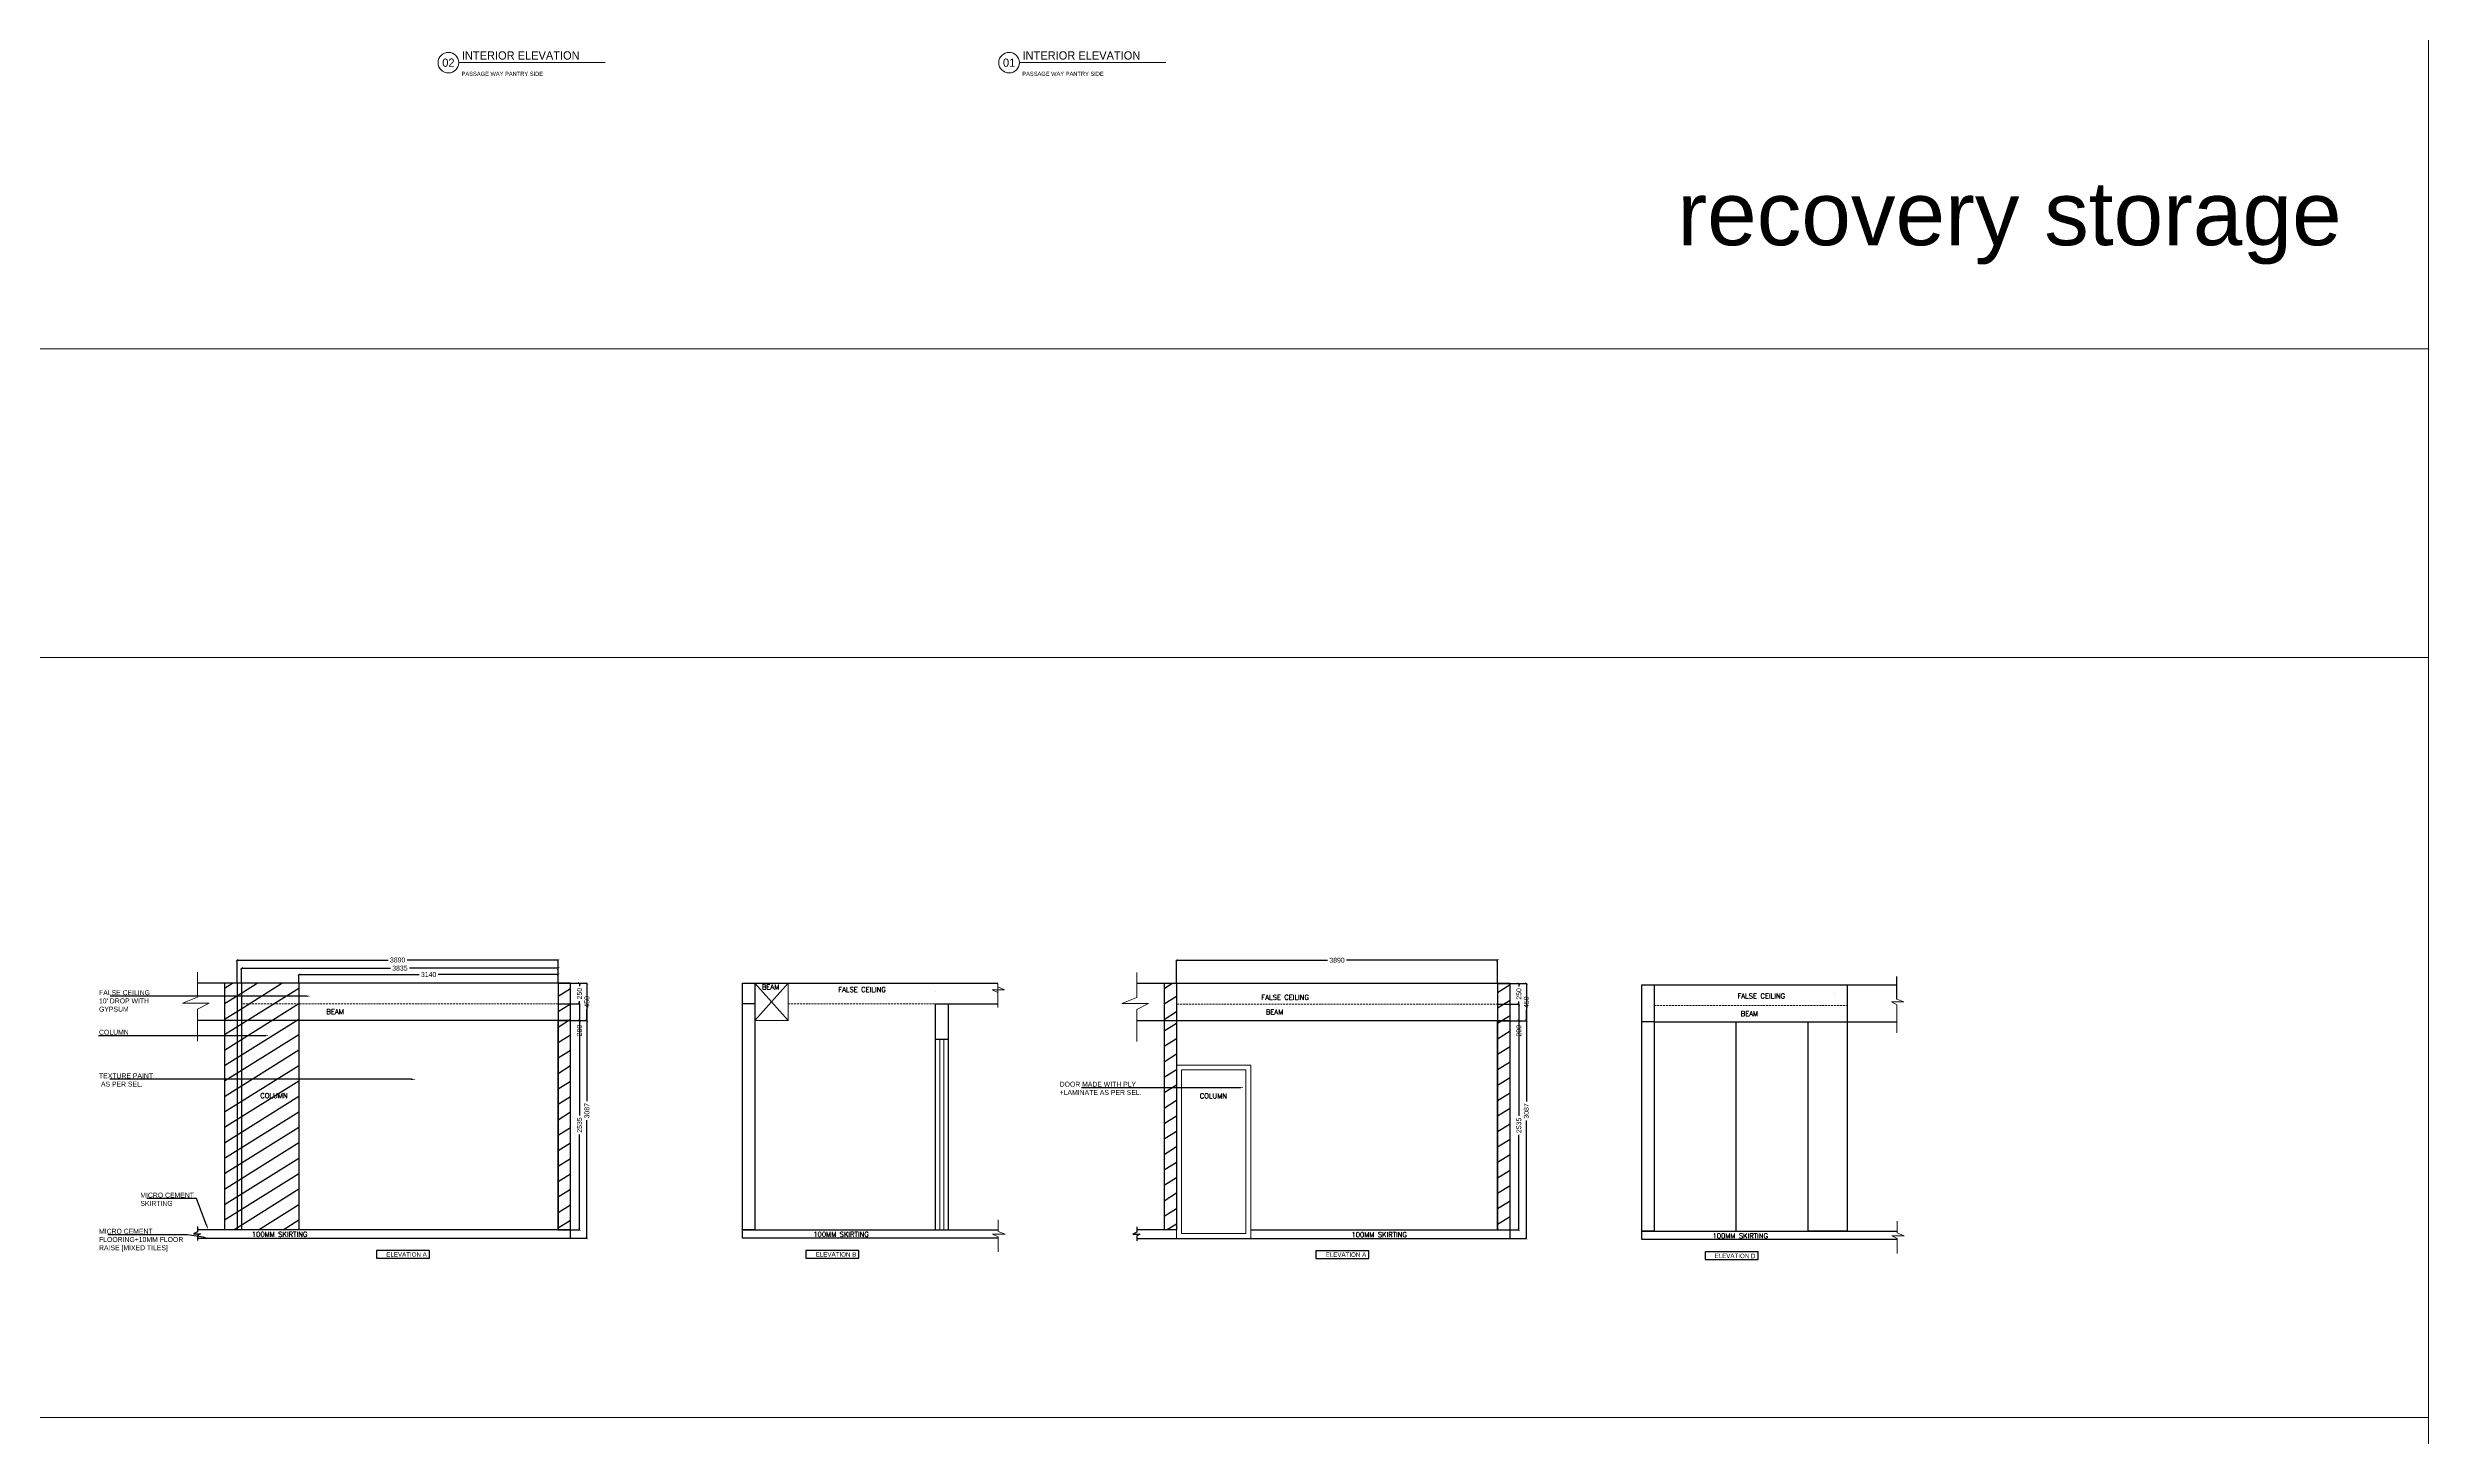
# Model space of a CAD drawing. Header units: millimetres. Extents: x 1464389 to 1998638, y -29162 to 256806.
# Drawn here: x 1537415 to 1566247, y 69268 to 86098 of the extents above; entities that cross this region are included whole.
import ezdxf
from ezdxf import colors
from ezdxf.entities.mleader import LeaderData, LeaderLine
from ezdxf.enums import TextEntityAlignment as Align
from ezdxf.math import Vec2, Vec3

# ---------------------------------------------------------------- set-up
doc = ezdxf.new("R2010")
doc.units = ezdxf.units.MM
doc.header["$LTSCALE"] = 15
doc.header["$PDMODE"] = 35
doc.linetypes.add('HIDDEN', pattern=[9.525, 6.35, -3.175])
doc.layers.get('0').update_dxf_attribs({"lineweight": 5})
for name, color, linetype, lineweight in [('dimension', 1, 'Continuous', 25), ('false ceiling', 124, 'Continuous', 9), ('Layer1', 7, 'Continuous', 5), ('ledge wall line', 252, 'Continuous', 13), ('LS_DR_Door', 34, 'Continuous', 5), ('LS_DR_Symbol', 6, 'Continuous', 0), ('LS_DR_TEXT', 7, 'Continuous', 13)]:
    doc.layers.add(name, color=color, linetype=linetype, lineweight=lineweight)
doc.layers.add('Furnitures', color=7, linetype='Continuous', lineweight=25, true_color=0x753b00)
for name, color, linetype in [('GFC Walls', 14, 'Continuous'), ('Layer 1', 7, 'Continuous'), ('NEW WALL', 5, 'Continuous'), ('Text', 250, 'Continuous')]:
    doc.layers.add(name, color=color, linetype=linetype)
doc.layers.add('TEXTS', color=7, linetype='Continuous', true_color=0x636466)
doc.styles.add('ARIAL', font='arial.ttf')
doc.styles.add('ROMANS', font='romans.shx')
doc.dimstyles.new('SC-25', dxfattribs={"dimtxt": 60, "dimasz": 30, "dimexe": 0, "dimexo": 0, "dimgap": 25, "dimtad": 0, "dimdec": 0, "dimzin": 0, "dimdsep": 46, "dimtxsty": 'ARIAL', "dimblk": 'ARCHTICK', "dimcen": 0.09, "dimdle": 3, "dimclrd": 251, "dimclre": 251, "dimclrt": 1, "dimadec": 0, "dimazin": 0, "dimtfac": 1, "dimtdec": 0, "dimtofl": 0, "dimtmove": 0, "dimatfit": 2, "dimfxl": 100, "dimtolj": 1, "dimtzin": 0, "dimarcsym": 0})
pattern_1 = [(212, (640839.13, 281925.08), (84.124683, -134.627635), [])]

# ---------------------------------------------------------------- blocks, each defined once
blk = doc.blocks.new('*U1476')
at = {"linetype": 'Continuous'}
blk.add_line((5, 0), (75.9, 0), dxfattribs=at)
blk.add_circle((0, 0), 5, dxfattribs=at)
at = {"color": 7}
blk.add_attdef('88', text='', height=4, dxfattribs=at).set_placement((0, 0), align=Align.MIDDLE_CENTER)
for tag, p, height in [('LABELNAME', (6.5, 1.5), 4), ('DES.LINE.01', (6.4, -6.4), 2), ('DES.LINE.02', (6.4, -9.6), 2)]:
    blk.add_attdef(tag, p, '', height=height, dxfattribs=at)
blk = doc.blocks.new('_ArchTick')
at = {"color": 0, "linetype": 'ByBlock', "const_width": 0.15}
blk.add_lwpolyline([(-0.5, -0.5), (0.5, 0.5)], dxfattribs=at)
blk = doc.blocks.new('*D2350')
at = {"layer": 'Defpoints', "color": 0, "ltscale": 0.25, "transparency": 16777216}
for p in [(1540459, 74759), (1543599, 74865), (1543599, 74759)]:
    blk.add_point(p, dxfattribs=at)
at = {"layer": 'dimension', "color": 251, "lineweight": -2, "ltscale": 0.25, "transparency": 16777216}
for p, q in [((1540456, 74865), (1541914, 74865)), ((1540459, 74759), (1540459, 74865)), ((1543602, 74865), (1542143, 74865)), ((1543599, 74759), (1543599, 74865))]:
    blk.add_line(p, q, dxfattribs=at)
at = {"layer": 'dimension', "color": 251, "lineweight": -2, "ltscale": 0.25, "transparency": 16777216, "xscale": 30, "yscale": 30, "zscale": 30, "rotation": 180}
blk.add_blockref('_ArchTick', (1540459, 74865), dxfattribs=at)
at = {"layer": 'dimension', "color": 251, "lineweight": -2, "ltscale": 0.25, "transparency": 16777216, "xscale": 30, "yscale": 30, "zscale": 30}
blk.add_blockref('_ArchTick', (1543599, 74865), dxfattribs=at)
at = {"layer": 'dimension', "color": 1, "ltscale": 0.25, "transparency": 16777216, "insert": (1542029, 74865), "char_height": 60, "attachment_point": 5, "style": 'ARIAL'}
blk.add_mtext('\\A1;3140', dxfattribs=at)
blk = doc.blocks.new('*D2351')
at = {"layer": 'Defpoints', "color": 0, "ltscale": 0.25, "transparency": 16777216}
for p in [(1539764, 74942), (1539764, 74759), (1543599, 74759)]:
    blk.add_point(p, dxfattribs=at)
at = {"layer": 'dimension', "color": 251, "lineweight": -2, "ltscale": 0.25, "transparency": 16777216}
for p, q in [((1539761, 74942), (1541566, 74942)), ((1539764, 74759), (1539764, 74942)), ((1543602, 74942), (1541796, 74942)), ((1543599, 74759), (1543599, 74942))]:
    blk.add_line(p, q, dxfattribs=at)
at = {"layer": 'dimension', "color": 251, "lineweight": -2, "ltscale": 0.25, "transparency": 16777216, "xscale": 30, "yscale": 30, "zscale": 30, "rotation": 180}
blk.add_blockref('_ArchTick', (1539764, 74942), dxfattribs=at)
at = {"layer": 'dimension', "color": 251, "lineweight": -2, "ltscale": 0.25, "transparency": 16777216, "xscale": 30, "yscale": 30, "zscale": 30}
blk.add_blockref('_ArchTick', (1543599, 74942), dxfattribs=at)
at = {"layer": 'dimension', "color": 1, "ltscale": 0.25, "transparency": 16777216, "insert": (1541681, 74942), "char_height": 60, "attachment_point": 5, "style": 'ARIAL'}
blk.add_mtext('\\A1;3835', dxfattribs=at)
blk = doc.blocks.new('*D2352')
at = {"layer": 'Defpoints', "color": 0, "ltscale": 0.25, "transparency": 16777216}
for p in [(1539709, 75041), (1539709, 74759), (1543599, 74759)]:
    blk.add_point(p, dxfattribs=at)
at = {"layer": 'dimension', "color": 251, "lineweight": -2, "ltscale": 0.25, "transparency": 16777216}
for p, q in [((1539706, 75041), (1541539, 75041)), ((1539709, 74759), (1539709, 75041)), ((1543602, 75041), (1541768, 75041)), ((1543599, 74759), (1543599, 75041))]:
    blk.add_line(p, q, dxfattribs=at)
at = {"layer": 'dimension', "color": 251, "lineweight": -2, "ltscale": 0.25, "transparency": 16777216, "xscale": 30, "yscale": 30, "zscale": 30, "rotation": 180}
blk.add_blockref('_ArchTick', (1539709, 75041), dxfattribs=at)
at = {"layer": 'dimension', "color": 251, "lineweight": -2, "ltscale": 0.25, "transparency": 16777216, "xscale": 30, "yscale": 30, "zscale": 30}
blk.add_blockref('_ArchTick', (1543599, 75041), dxfattribs=at)
at = {"layer": 'dimension', "color": 1, "ltscale": 0.25, "transparency": 16777216, "insert": (1541654, 75041), "char_height": 60, "attachment_point": 5, "style": 'ARIAL'}
blk.add_mtext('\\A1;3890', dxfattribs=at)
blk = doc.blocks.new('*D2353')
at = {"layer": 'Defpoints', "color": 0, "ltscale": 0.25, "transparency": 16777216}
for p in [(1543599, 74759), (1543599, 74509), (1543856, 74509)]:
    blk.add_point(p, dxfattribs=at)
at = {"layer": 'dimension', "color": 251, "lineweight": -2, "ltscale": 0.25, "transparency": 16777216}
for p, q in [((1543599, 74759), (1543856, 74759)), ((1543856, 74762), (1543856, 74725)), ((1543599, 74509), (1543856, 74509)), ((1543856, 74506), (1543856, 74542))]:
    blk.add_line(p, q, dxfattribs=at)
at = {"layer": 'dimension', "color": 251, "lineweight": -2, "ltscale": 0.25, "transparency": 16777216, "xscale": 30, "yscale": 30, "zscale": 30}
for p, rotation in [((1543856, 74759), 90), ((1543856, 74509), 270)]:
    blk.add_blockref('_ArchTick', p, dxfattribs=dict(at, rotation=rotation))
at = {"layer": 'dimension', "color": 1, "ltscale": 0.25, "transparency": 16777216, "insert": (1543856, 74634), "char_height": 60, "attachment_point": 5, "rotation": 90, "style": 'ARIAL'}
blk.add_mtext('\\A1;250', dxfattribs=at)
blk = doc.blocks.new('*D2354')
at = {"layer": 'Defpoints', "color": 0, "ltscale": 0.25, "transparency": 16777216}
for p in [(1543599, 74509), (1543599, 74309), (1543856, 74309)]:
    blk.add_point(p, dxfattribs=at)
at = {"layer": 'dimension', "color": 251, "lineweight": -2, "ltscale": 0.25, "transparency": 16777216}
for p, q in [((1543599, 74509), (1543856, 74509)), ((1543856, 74512), (1543856, 74309)), ((1543599, 74309), (1543856, 74309)), ((1543856, 74309), (1543856, 74279))]:
    blk.add_line(p, q, dxfattribs=at)
at = {"layer": 'dimension', "color": 251, "lineweight": -2, "ltscale": 0.25, "transparency": 16777216, "xscale": 30, "yscale": 30, "zscale": 30}
for p, rotation in [((1543856, 74509), 90), ((1543856, 74309), 270)]:
    blk.add_blockref('_ArchTick', p, dxfattribs=dict(at, rotation=rotation))
at = {"layer": 'dimension', "color": 1, "ltscale": 0.25, "transparency": 16777216, "insert": (1543856, 74187), "char_height": 60, "attachment_point": 5, "rotation": 90, "style": 'ARIAL'}
blk.add_mtext('\\A1;200', dxfattribs=at)
blk = doc.blocks.new('*D2355')
at = {"layer": 'Defpoints', "color": 0, "ltscale": 0.25, "transparency": 16777216}
for p in [(1543599, 74759), (1543599, 74309), (1543946, 74309)]:
    blk.add_point(p, dxfattribs=at)
at = {"layer": 'dimension', "color": 251, "lineweight": -2, "ltscale": 0.25, "transparency": 16777216}
for p, q in [((1543599, 74759), (1543946, 74759)), ((1543946, 74762), (1543946, 74626)), ((1543946, 74306), (1543946, 74441)), ((1543599, 74309), (1543946, 74309))]:
    blk.add_line(p, q, dxfattribs=at)
at = {"layer": 'dimension', "color": 251, "lineweight": -2, "ltscale": 0.25, "transparency": 16777216, "xscale": 30, "yscale": 30, "zscale": 30}
for p, rotation in [((1543946, 74759), 90), ((1543946, 74309), 270)]:
    blk.add_blockref('_ArchTick', p, dxfattribs=dict(at, rotation=rotation))
at = {"layer": 'dimension', "color": 1, "ltscale": 0.25, "transparency": 16777216, "insert": (1543946, 74534), "char_height": 60, "attachment_point": 5, "rotation": 90, "style": 'ARIAL'}
blk.add_mtext('\\A1;450', dxfattribs=at)
blk = doc.blocks.new('*D1646')
at = {"layer": 'Defpoints', "color": 0, "ltscale": 0.25, "transparency": 16777216}
for p in [(1543599, 74309), (1543856, 74309), (1543749, 71773)]:
    blk.add_point(p, dxfattribs=at)
at = {"layer": 'dimension', "color": 251, "lineweight": -2, "ltscale": 0.25, "transparency": 16777216}
for p, q in [((1543599, 74309), (1543856, 74309)), ((1543856, 74312), (1543856, 73156)), ((1543856, 71770), (1543856, 72926)), ((1543749, 71773), (1543856, 71773))]:
    blk.add_line(p, q, dxfattribs=at)
at = {"layer": 'dimension', "color": 251, "lineweight": -2, "ltscale": 0.25, "transparency": 16777216, "xscale": 30, "yscale": 30, "zscale": 30}
for p, rotation in [((1543856, 74309), 90), ((1543856, 71773), 270)]:
    blk.add_blockref('_ArchTick', p, dxfattribs=dict(at, rotation=rotation))
at = {"layer": 'dimension', "color": 1, "ltscale": 0.25, "transparency": 16777216, "insert": (1543856, 73041), "char_height": 60, "attachment_point": 5, "rotation": 90, "style": 'ARIAL'}
blk.add_mtext('\\A1;2535', dxfattribs=at)
blk = doc.blocks.new('*D2356')
at = {"layer": 'Defpoints', "color": 0, "ltscale": 0.25, "transparency": 16777216}
for p in [(1543599, 74759), (1543599, 71672), (1543946, 71672)]:
    blk.add_point(p, dxfattribs=at)
at = {"layer": 'dimension', "color": 251, "lineweight": -2, "ltscale": 0.25, "transparency": 16777216}
for p, q in [((1543599, 74759), (1543946, 74759)), ((1543946, 74762), (1543946, 73330)), ((1543946, 71669), (1543946, 73100)), ((1543599, 71672), (1543946, 71672))]:
    blk.add_line(p, q, dxfattribs=at)
at = {"layer": 'dimension', "color": 251, "lineweight": -2, "ltscale": 0.25, "transparency": 16777216, "xscale": 30, "yscale": 30, "zscale": 30}
for p, rotation in [((1543946, 74759), 90), ((1543946, 71672), 270)]:
    blk.add_blockref('_ArchTick', p, dxfattribs=dict(at, rotation=rotation))
at = {"layer": 'dimension', "color": 1, "ltscale": 0.25, "transparency": 16777216, "insert": (1543946, 73215), "char_height": 60, "attachment_point": 5, "rotation": 90, "style": 'ARIAL'}
blk.add_mtext('\\A1;3087', dxfattribs=at)
blk = doc.blocks.new('*D2357')
at = {"layer": 'Defpoints', "color": 0, "ltscale": 0.25, "transparency": 16777216}
for p in [(1551085, 75038), (1551085, 74755), (1554975, 74755)]:
    blk.add_point(p, dxfattribs=at)
at = {"layer": 'dimension', "color": 251, "lineweight": -2, "ltscale": 0.25, "transparency": 16777216}
for p, q in [((1551082, 75038), (1552916, 75038)), ((1551085, 74755), (1551085, 75038)), ((1554978, 75038), (1553145, 75038)), ((1554975, 74755), (1554975, 75038))]:
    blk.add_line(p, q, dxfattribs=at)
at = {"layer": 'dimension', "color": 251, "lineweight": -2, "ltscale": 0.25, "transparency": 16777216, "xscale": 30, "yscale": 30, "zscale": 30, "rotation": 180}
blk.add_blockref('_ArchTick', (1551085, 75038), dxfattribs=at)
at = {"layer": 'dimension', "color": 251, "lineweight": -2, "ltscale": 0.25, "transparency": 16777216, "xscale": 30, "yscale": 30, "zscale": 30}
blk.add_blockref('_ArchTick', (1554975, 75038), dxfattribs=at)
at = {"layer": 'dimension', "color": 1, "ltscale": 0.25, "transparency": 16777216, "insert": (1553030, 75038), "char_height": 60, "attachment_point": 5, "style": 'ARIAL'}
blk.add_mtext('\\A1;3890', dxfattribs=at)
blk = doc.blocks.new('*D2358')
at = {"layer": 'Defpoints', "color": 0, "ltscale": 0.25, "transparency": 16777216}
for p in [(1554975, 74755), (1554975, 74505), (1555232, 74505)]:
    blk.add_point(p, dxfattribs=at)
at = {"layer": 'dimension', "color": 251, "lineweight": -2, "ltscale": 0.25, "transparency": 16777216}
for p, q in [((1554975, 74755), (1555232, 74755)), ((1555232, 74758), (1555232, 74722)), ((1554975, 74505), (1555232, 74505)), ((1555232, 74502), (1555232, 74538))]:
    blk.add_line(p, q, dxfattribs=at)
at = {"layer": 'dimension', "color": 251, "lineweight": -2, "ltscale": 0.25, "transparency": 16777216, "xscale": 30, "yscale": 30, "zscale": 30}
for p, rotation in [((1555232, 74755), 90), ((1555232, 74505), 270)]:
    blk.add_blockref('_ArchTick', p, dxfattribs=dict(at, rotation=rotation))
at = {"layer": 'dimension', "color": 1, "ltscale": 0.25, "transparency": 16777216, "insert": (1555232, 74630), "char_height": 60, "attachment_point": 5, "rotation": 90, "style": 'ARIAL'}
blk.add_mtext('\\A1;250', dxfattribs=at)
blk = doc.blocks.new('*D2359')
at = {"layer": 'Defpoints', "color": 0, "ltscale": 0.25, "transparency": 16777216}
for p in [(1554975, 74505), (1554975, 74305), (1555232, 74305)]:
    blk.add_point(p, dxfattribs=at)
at = {"layer": 'dimension', "color": 251, "lineweight": -2, "ltscale": 0.25, "transparency": 16777216}
for p, q in [((1554975, 74505), (1555232, 74505)), ((1555232, 74508), (1555232, 74305)), ((1554975, 74305), (1555232, 74305)), ((1555232, 74305), (1555232, 74275))]:
    blk.add_line(p, q, dxfattribs=at)
at = {"layer": 'dimension', "color": 251, "lineweight": -2, "ltscale": 0.25, "transparency": 16777216, "xscale": 30, "yscale": 30, "zscale": 30}
for p, rotation in [((1555232, 74505), 90), ((1555232, 74305), 270)]:
    blk.add_blockref('_ArchTick', p, dxfattribs=dict(at, rotation=rotation))
at = {"layer": 'dimension', "color": 1, "ltscale": 0.25, "transparency": 16777216, "insert": (1555232, 74183), "char_height": 60, "attachment_point": 5, "rotation": 90, "style": 'ARIAL'}
blk.add_mtext('\\A1;200', dxfattribs=at)
blk = doc.blocks.new('*D2360')
at = {"layer": 'Defpoints', "color": 0, "ltscale": 0.25, "transparency": 16777216}
for p in [(1554975, 74755), (1554975, 74305), (1555323, 74305)]:
    blk.add_point(p, dxfattribs=at)
at = {"layer": 'dimension', "color": 251, "lineweight": -2, "ltscale": 0.25, "transparency": 16777216}
for p, q in [((1554975, 74755), (1555323, 74755)), ((1555323, 74758), (1555323, 74622)), ((1555323, 74302), (1555323, 74438)), ((1554975, 74305), (1555323, 74305))]:
    blk.add_line(p, q, dxfattribs=at)
at = {"layer": 'dimension', "color": 251, "lineweight": -2, "ltscale": 0.25, "transparency": 16777216, "xscale": 30, "yscale": 30, "zscale": 30}
for p, rotation in [((1555323, 74755), 90), ((1555323, 74305), 270)]:
    blk.add_blockref('_ArchTick', p, dxfattribs=dict(at, rotation=rotation))
at = {"layer": 'dimension', "color": 1, "ltscale": 0.25, "transparency": 16777216, "insert": (1555323, 74530), "char_height": 60, "attachment_point": 5, "rotation": 90, "style": 'ARIAL'}
blk.add_mtext('\\A1;450', dxfattribs=at)
blk = doc.blocks.new('*D2361')
at = {"layer": 'Defpoints', "color": 0, "ltscale": 0.25, "transparency": 16777216}
for p in [(1554975, 74305), (1555232, 74305), (1554975, 71770)]:
    blk.add_point(p, dxfattribs=at)
at = {"layer": 'dimension', "color": 251, "lineweight": -2, "ltscale": 0.25, "transparency": 16777216}
for p, q in [((1554975, 74305), (1555232, 74305)), ((1555232, 74308), (1555232, 73153)), ((1555232, 71767), (1555232, 72922)), ((1554975, 71770), (1555232, 71770))]:
    blk.add_line(p, q, dxfattribs=at)
at = {"layer": 'dimension', "color": 251, "lineweight": -2, "ltscale": 0.25, "transparency": 16777216, "xscale": 30, "yscale": 30, "zscale": 30}
for p, rotation in [((1555232, 74305), 90), ((1555232, 71770), 270)]:
    blk.add_blockref('_ArchTick', p, dxfattribs=dict(at, rotation=rotation))
at = {"layer": 'dimension', "color": 1, "ltscale": 0.25, "transparency": 16777216, "insert": (1555232, 73037), "char_height": 60, "attachment_point": 5, "rotation": 90, "style": 'ARIAL'}
blk.add_mtext('\\A1;2535', dxfattribs=at)
blk = doc.blocks.new('*D2362')
at = {"layer": 'Defpoints', "color": 0, "ltscale": 0.25, "transparency": 16777216}
for p in [(1554975, 74755), (1554975, 71668), (1555323, 71668)]:
    blk.add_point(p, dxfattribs=at)
at = {"layer": 'dimension', "color": 251, "lineweight": -2, "ltscale": 0.25, "transparency": 16777216}
for p, q in [((1554975, 74755), (1555323, 74755)), ((1555323, 74758), (1555323, 73326)), ((1555323, 71665), (1555323, 73097)), ((1554975, 71668), (1555323, 71668))]:
    blk.add_line(p, q, dxfattribs=at)
at = {"layer": 'dimension', "color": 251, "lineweight": -2, "ltscale": 0.25, "transparency": 16777216, "xscale": 30, "yscale": 30, "zscale": 30}
for p, rotation in [((1555323, 74755), 90), ((1555323, 71668), 270)]:
    blk.add_blockref('_ArchTick', p, dxfattribs=dict(at, rotation=rotation))
at = {"layer": 'dimension', "color": 1, "ltscale": 0.25, "transparency": 16777216, "insert": (1555323, 73212), "char_height": 60, "attachment_point": 5, "rotation": 90, "style": 'ARIAL'}
blk.add_mtext('\\A1;3087', dxfattribs=at)

msp = doc.modelspace()

# ---------------------------------------------------------------- hatches: boundary and pattern name
at = {"layer": 'Layer 1', "ltscale": 0.25}
h = msp.add_hatch(dxfattribs=at)
h.set_pattern_fill('ANSI31', color=8, scale=50, angle=167)
h.set_pattern_definition(pattern_1)
h.paths.add_polyline_path([(1539708.7, 74308.6), (1539558.7, 74308.6), (1539558.7, 71773.2), (1539708.7, 71773.2)])
h.paths.add_polyline_path([(1539763.7, 74308.6), (1539708.7, 74308.6), (1539708.7, 71773.2), (1539763.7, 71773.2)])
h.paths.add_polyline_path([(1539763.7, 74758.6), (1539708.7, 74758.6), (1539708.7, 74308.6), (1539763.7, 74308.6)])
h.paths.add_polyline_path([(1540458.7, 74308.6), (1539763.7, 74308.6), (1539763.7, 71773.2), (1540458.7, 71773.2)])
h.paths.add_polyline_path([(1540458.7, 74508.6), (1540308.7, 74508.6), (1539763.7, 74508.6), (1539763.7, 74308.6), (1540458.7, 74308.6)])
h.paths.add_polyline_path([(1540458.7, 74758.6), (1539763.7, 74758.6), (1539763.7, 74508.6), (1540308.7, 74508.6), (1540458.7, 74508.6)])
h.paths.add_polyline_path([(1543748.7, 74308.6), (1543598.7, 74308.6), (1543598.7, 71773.2), (1543748.7, 71773.2)])
h.paths.add_polyline_path([(1543748.7, 74758.6), (1543598.7, 74758.6), (1543598.7, 74308.6), (1543748.7, 74308.6)])
h.paths.add_polyline_path([(1539967.6, 73353.2), (1540343.3, 73353.2), (1540343.3, 73443.2), (1539967.6, 73443.2)], flags=24)
h = msp.add_hatch(dxfattribs=at)
h.set_pattern_fill('ANSI31', color=8, scale=50, angle=167)
h.set_pattern_definition(pattern_1)
h.paths.add_polyline_path([(1539708.7, 74758.6), (1539558.7, 74758.6), (1539558.7, 74308.6), (1539708.7, 74308.6)])
h = msp.add_hatch(dxfattribs=at)
h.set_pattern_fill('ANSI31', color=8, scale=50, angle=167)
h.set_pattern_definition([(212, (652522.45, 290399.02), (84.124683, -134.627635), [])])
h.paths.add_polyline_path([(1551085.2, 74305.1), (1550935.2, 74305.1), (1550935.2, 71769.7), (1551085.2, 71769.7)])
h.paths.add_polyline_path([(1555125.2, 74305.1), (1554975.2, 74305.1), (1554975.2, 71769.7), (1555125.2, 71769.7)])
h.paths.add_polyline_path([(1555125.2, 74755.1), (1554975.2, 74755.1), (1554975.2, 74305.1), (1555125.2, 74305.1)])
h = msp.add_hatch(dxfattribs=at)
h.set_pattern_fill('ANSI31', color=8, scale=50, angle=167)
h.set_pattern_definition([(212, (652215.67, 281921.6), (84.124683, -134.627635), [])])
h.paths.add_polyline_path([(1551085.2, 74755.1), (1550935.2, 74755.1), (1550935.2, 74305.1), (1551085.2, 74305.1)])

# ---------------------------------------------------------------- linework, layer by layer
msp.add_line((1566247, 232978.4), (1566247, -21144.5))
at = {"ltscale": 0.25}
for p, q in [((1520964.5, 82448.3), (1566247, 82448.3)), ((1520964.5, 78707.9), (1566247, 78707.9)), ((1520964.5, 69495.1), (1566247, 69495.1))]:
    msp.add_line(p, q, dxfattribs=at)
at = {"layer": 'false ceiling', "linetype": 'HIDDEN', "ltscale": 0.25}
for p, q in [((1539708.7, 74758.6), (1539227.9, 74758.6)), ((1540308.7, 74508.6), (1539763.7, 74508.6)), ((1543598.7, 74508.6), (1540308.7, 74508.6)), ((1546381.2, 74508.6), (1548169.4, 74508.6)), ((1554975.2, 74505.1), (1551085.2, 74505.1)), ((1556871.3, 74490.1), (1559209.4, 74489.9))]:
    msp.add_line(p, q, dxfattribs=at)
at = {"layer": 'Furnitures', "ltscale": 0.25}
msp.add_line((1548169.4, 74080.6), (1548319.4, 74080.6), dxfattribs=at)
at = {"layer": 'GFC Walls'}
msp.add_lwpolyline([(1543745.8, 72334.4), (1543745.8, 72334.4)], dxfattribs=at)
at = {"layer": 'Layer 1', "ltscale": 0.25}
for p, q in [((1545981.2, 74758.6), (1548920.5, 74758.6)), ((1556871.3, 74740.1), (1559810.5, 74740.1)), ((1559810.5, 74567.1), (1559810.5, 74840)), ((1545981.2, 74508.6), (1545831.2, 74508.6)), ((1548169.4, 74508.4), (1548920.5, 74508.4)), ((1556871.3, 74290.1), (1556721.3, 74290.1)), ((1556871.3, 74290.1), (1559209.4, 74290.1)), ((1559209.4, 74289.9), (1559810.5, 74289.9)), ((1539227.9, 71811.5), (1539227.9, 71745.5)), ((1550604.5, 71808), (1550604.5, 71742)), ((1539227.9, 71745.5), (1539182.3, 71722.3)), ((1539182.3, 71722.3), (1539264.3, 71722.3)), ((1539264.3, 71722.3), (1539227.9, 71701.4)), ((1539227.9, 71701.4), (1539227.9, 71640.5)), ((1550604.5, 71742), (1550558.8, 71718.8)), ((1550558.8, 71718.8), (1550640.9, 71718.8)), ((1550640.9, 71718.8), (1550604.5, 71698)), ((1550604.5, 71698), (1550604.5, 71637))]:
    msp.add_line(p, q, dxfattribs=at)
for points in [[(1539227.1, 71671.6), (1543748.7, 71671.6), (1543748.7, 71773.2), (1543748.7, 71773.2)], [(1543748.7, 71773.2), (1539227.9, 71773.2)], [(1548925.3, 71671.6), (1545831.2, 71671.6), (1545831.2, 71773.2), (1548925.3, 71773.2)], [(1550603.6, 71668.1), (1555125.2, 71668.1), (1555125.2, 71769.7), (1555125.2, 71769.7)], [(1551085.8, 71769.7), (1550604.5, 71769.7)], [(1559815.4, 71653.1), (1556721.3, 71653.1), (1556721.3, 71754.7), (1559815.4, 71754.7)]]:
    msp.add_lwpolyline(points, dxfattribs=at)
at = {"layer": 'Layer1', "ltscale": 0.25}
for p, q in [((1539227.9, 74893.9), (1539227.9, 74592.3)), ((1549004.6, 74680.9), (1548854.7, 74680.9)), ((1548854.7, 74680.9), (1548920.5, 74646.7)), ((1548920.5, 74754.9), (1548920.5, 74614.8)), ((1548920.5, 74714.8), (1549004.6, 74680.9)), ((1550604.5, 74890.4), (1550604.5, 74588.8)), ((1539227.9, 74592.3), (1539046.9, 74519.2)), ((1539046.9, 74519.2), (1539369.7, 74519.2)), ((1539369.7, 74519.2), (1539227.9, 74445.7)), ((1539227.9, 74445.7), (1539227.9, 74057.1)), ((1548920.5, 74646.7), (1548920.5, 74466.3)), ((1550604.5, 74588.8), (1550423.4, 74515.7)), ((1550423.4, 74515.7), (1550746.2, 74515.7)), ((1550746.2, 74515.7), (1550604.5, 74442.2)), ((1550604.5, 74442.2), (1550604.5, 74053.7)), ((1559894.6, 74533.2), (1559744.7, 74533.2)), ((1559744.7, 74533.2), (1559810.5, 74499.1)), ((1559810.5, 74567.1), (1559894.6, 74533.2)), ((1559810.5, 74499.1), (1559810.5, 74157.3)), ((1548925.3, 71892.8), (1548925.3, 71752.7)), ((1559815.4, 71874.3), (1559815.4, 71734.3)), ((1549009.4, 71718.8), (1548859.5, 71718.8)), ((1548859.5, 71718.8), (1548925.3, 71684.7)), ((1548925.3, 71752.7), (1549009.4, 71718.8)), ((1548925.3, 71684.7), (1548925.3, 71504.3)), ((1559899.4, 71700.3), (1559749.6, 71700.3)), ((1559749.6, 71700.3), (1559815.4, 71666.2)), ((1559815.4, 71734.3), (1559899.4, 71700.3)), ((1559815.4, 71666.2), (1559815.4, 71485.8))]:
    msp.add_line(p, q, dxfattribs=at)
at = {"layer": 'ledge wall line', "ltscale": 0.25}
for p, q in [((1545981.2, 74758.6), (1546381.2, 74308.6)), ((1546381.2, 74758.6), (1545981.2, 74308.6))]:
    msp.add_line(p, q, dxfattribs=at)
msp.add_lwpolyline([(1545981.2, 74758.6), (1546381.2, 74758.6), (1546381.2, 74308.6), (1545981.2, 74308.6)], close=True, dxfattribs=at)
at = {"layer": 'LS_DR_Door', "ltscale": 0.25}
for p, q in [((1548219.4, 71773.2), (1548219.4, 74080.6)), ((1548269.4, 74080.6), (1548269.4, 71773.2))]:
    msp.add_line(p, q, dxfattribs=at)
for points in [[(1551985.5, 71668.1), (1551085.8, 71668.1), (1551085.8, 73768.5), (1551985.5, 73768.5)], [(1551925.5, 71728.1), (1551145.8, 71728.1), (1551145.8, 73708.5), (1551925.5, 73708.5)]]:
    msp.add_lwpolyline(points, close=True, dxfattribs=at)
at = {"layer": 'NEW WALL', "ltscale": 0.25}
for p, q in [((1543598.7, 74758.6), (1539227.9, 74758.6)), ((1539763.7, 74758.6), (1539763.7, 71773.2)), ((1554975.2, 74755.1), (1550604.5, 74755.1)), ((1543748.7, 74308.6), (1539227.9, 74308.6)), ((1555125.2, 74305.1), (1550604.5, 74305.1))]:
    msp.add_line(p, q, dxfattribs=at)
for points in [[(1539558.7, 74758.6), (1539558.7, 71773.2), (1539558.7, 71773.2)], [(1539708.7, 74758.6), (1539708.7, 74758.6), (1539708.7, 71773.2), (1539708.7, 71773.2)], [(1540458.7, 74758.6), (1540458.7, 74758.6), (1540458.7, 71773.2), (1540458.7, 71773.2)], [(1550935.2, 74755.1), (1550935.2, 71769.7), (1550935.2, 71769.7)], [(1551085.2, 74755.1), (1551085.2, 74755.1), (1551085.2, 71769.7), (1551085.2, 71769.7)], [(1559209.4, 74740.1), (1559209.4, 71754.7), (1559209.4, 71754.7)], [(1548169.4, 74658.6), (1548169.4, 74658.6), (1548169.4, 74658.6)], [(1548169.4, 71773.2), (1548169.4, 71773.2), (1548169.4, 74508.6)], [(1548319.4, 74508.4), (1548319.4, 71773.2), (1548319.4, 71773.2)], [(1558734.4, 74489.9), (1558734.4, 74490.1)], [(1559059.4, 74640.1), (1559059.4, 74640.1), (1559059.4, 74640.1)], [(1543598.7, 71773.2), (1543598.7, 74308.6)], [(1551985.5, 71769.7), (1554975.2, 71769.7), (1554975.2, 74305.1)], [(1557858.4, 74290.1), (1557858.4, 71754.7)], [(1559209.4, 71754.7), (1558734.4, 71754.7), (1558734.4, 74290.1)]]:
    msp.add_lwpolyline(points, dxfattribs=at)
for points in [[(1543748.7, 74758.6), (1543598.7, 74758.6), (1543598.7, 71773.2), (1543748.7, 71773.2)], [(1545831.2, 74758.6), (1545981.2, 74758.6), (1545981.2, 71773.2), (1545831.2, 71773.2)], [(1555125.2, 74755.1), (1554975.2, 74755.1), (1554975.2, 71769.7), (1555125.2, 71769.7)], [(1556721.3, 74740.1), (1556871.3, 74740.1), (1556871.3, 71754.7), (1556721.3, 71754.7)]]:
    msp.add_lwpolyline(points, close=True, dxfattribs=at)
at = {"layer": 'Text', "color": 32, "ltscale": 0.25}
for points in [[(1542037.9, 71521.4), (1541397.9, 71521.4), (1541397.9, 71428.5), (1542037.9, 71428.5)], [(1547238.6, 71521.4), (1546598.6, 71521.4), (1546598.6, 71428.5), (1547238.6, 71428.5)], [(1553414.4, 71518), (1552774.5, 71518), (1552774.5, 71425), (1553414.4, 71425)], [(1558128.6, 71503), (1557488.6, 71503), (1557488.6, 71410), (1558128.6, 71410)]]:
    msp.add_lwpolyline(points, close=True, dxfattribs=at)

# ---------------------------------------------------------------- block references
at = {"layer": 'LS_DR_Symbol', "ltscale": 0.25, "xscale": 25, "yscale": 25, "zscale": 25}
for p, values in [((1542268.6, 85915.5), {'88': '02', 'LABELNAME': 'INTERIOR ELEVATION', 'DES.LINE.01': 'PASSAGE WAY PANTRY SIDE'}), ((1549058.8, 85915.5), {'88': '01', 'LABELNAME': 'INTERIOR ELEVATION', 'DES.LINE.01': 'PASSAGE WAY PANTRY SIDE'})]:
    msp.add_blockref('*U1476', p, dxfattribs=at).add_auto_attribs(values)

# ---------------------------------------------------------------- texts
at = {"layer": 'LS_DR_TEXT', "ltscale": 0.25, "char_height": 60, "attachment_point": 1, "style": 'ROMANS'}
for s, width, insert in [('BEAM', 469.919, (1546065, 74742.8)), ('FALSE CEILING', 691.654, (1546989.9, 74713.1)), ('BEAM', 469.919, (1540791.5, 74444.6)), ('FALSE CEILING', 691.654, (1552114, 74619.5)), ('BEAM', 469.919, (1552168.1, 74441.2)), ('FALSE CEILING', 691.654, (1557880, 74634.6)), ('BEAM', 469.919, (1557919.1, 74421.6)), ('\\pxqc;COLUMN', 469.919, (1539920.5, 73428.2)), ('\\pxqc;COLUMN', 469.919, (1551297.1, 73424.7)), ('\\pxqc;100MM SKIRTING', 765.98, (1539841.2, 71746.8)), ('\\pxqc;100MM SKIRTING', 765.98, (1546640.5, 71746.8)), ('\\pxqc;100MM SKIRTING', 765.98, (1553158.2, 71743.4)), ('\\pxqc;100MM SKIRTING', 765.98, (1557530.5, 71728.4))]:
    msp.add_mtext_dynamic_manual_height_columns(s, width=width, gutter_width=375, heights=[0], dxfattribs=dict(at, insert=insert))
at = {"layer": 'LS_DR_TEXT', "char_height": 54.107, "attachment_point": 9, "rotation": 359.76961}
for s, insert in [('ELEVATION A', (1542006.4, 71445.2)), ('ELEVATION B', (1547207.1, 71445.2)), ('ELEVATION A', (1553382.9, 71441.7)), ('ELEVATION D', (1558097.1, 71426.7))]:
    msp.add_mtext_dynamic_manual_height_columns(s, width=966.759, gutter_width=202.9, heights=[0], dxfattribs=dict(at, insert=insert))
at = {"layer": 'Text', "color": 3, "insert": (1557152.5, 84476.5), "char_height": 773.265, "width": 15411.2, "attachment_point": 1, "style": 'ARIAL'}
msp.add_mtext('recovery storage', dxfattribs=at)

# ---------------------------------------------------------------- dimensions: what is measured, and where the dimension line sits
at = {"layer": 'dimension', "ltscale": 0.25}
for base, p1, p2, picture, middle in [((1539708.7, 75041.2), (1543598.7, 74758.6), (1539708.7, 74758.6), '*D2352', (1541653.7, 75041.2)), ((1539763.7, 74941.6), (1543598.7, 74758.6), (1539763.7, 74758.6), '*D2351', (1541681.2, 74941.6)), ((1551085.2, 75037.7), (1554975.2, 74755.1), (1551085.2, 74755.1), '*D2357', (1553030.2, 75037.7)), ((1543598.7, 74865), (1540458.7, 74758.6), (1543598.7, 74758.6), '*D2350', (1542028.7, 74865))]:
    dim = msp.add_linear_dim(base=base, p1=p1, p2=p2, dimstyle='SC-25', dxfattribs=at)
    dim.commit()
    dim.dimension.update_dxf_attribs({"geometry": picture, "text_midpoint": middle})
for base, p1, p2, picture, middle in [((1543855.6, 74508.6), (1543598.7, 74758.6), (1543598.7, 74508.6), '*D2353', (1543855.6, 74633.6)), ((1543946.1, 74308.6), (1543598.7, 74758.6), (1543598.7, 74308.6), '*D2355', (1543946.1, 74533.6)), ((1543946.1, 71671.6), (1543598.7, 74758.6), (1543598.7, 71671.6), '*D2356', (1543946.1, 73215.1)), ((1555232.1, 74505.1), (1554975.2, 74755.1), (1554975.2, 74505.1), '*D2358', (1555232.1, 74630.1)), ((1555322.6, 74305.1), (1554975.2, 74755.1), (1554975.2, 74305.1), '*D2360', (1555322.6, 74530.1)), ((1555322.6, 71668.1), (1554975.2, 74755.1), (1554975.2, 71668.1), '*D2362', (1555322.6, 73211.6)), ((1543855.6, 74308.6), (1543598.7, 74508.6), (1543598.7, 74308.6), '*D2354', (1543855.6, 74186.9)), ((1555232.1, 74305.1), (1554975.2, 74505.1), (1554975.2, 74305.1), '*D2359', (1555232.1, 74183.4)), ((1543855.6, 74308.6), (1543748.7, 71773.2), (1543598.7, 74308.6), '*D1646', (1543855.6, 73040.9)), ((1555232.1, 74305.1), (1554975.2, 71769.7), (1554975.2, 74305.1), '*D2361', (1555232.1, 73037.4))]:
    dim = msp.add_linear_dim(base=base, p1=p1, p2=p2, angle=90, dimstyle='SC-25', dxfattribs=at)
    dim.commit()
    dim.dimension.update_dxf_attribs({"geometry": picture, "text_midpoint": middle})

# ---------------------------------------------------------------- leaders
at = {"layer": 'TEXTS', "color": 251, "true_color": 0x636466}
ml = msp.add_multileader_mtext('Standard', dxfattribs=at)
ml.set_content("FALSE CEILING \\P10' DROP WITH\\PGYPSUM  ", color=251)
ml.set_leader_properties()
ml.build(insert=Vec2(0, 0))
ml.multileader.update_dxf_attribs({"has_dogleg": 0, "text_right_attachment_type": 6, "dogleg_length": 0.36, "arrow_head_size": 60})
ctx = ml.context
ctx.base_point, ctx.char_height, ctx.arrow_head_size, ctx.plane_origin = Vec3(1538035.5, 74645.6), 60, 60, Vec3(1540096.4, 74603.6)
ctx.right_attachment = 6
notes = []
notes.append((ctx, [(0, (1, 1, 0), (1538759.9, 74603.6), (-1, 0), 0.36, [(0, [(1540602.1, 74603.6)], 0, [])])]))
ctx.mtext.insert, ctx.mtext.flow_direction = Vec3(1538037.5, 74675.6), 5
ml = msp.add_multileader_mtext('Standard', dxfattribs=at)
ml.set_content('COLUMN', color=251)
ml.set_leader_properties()
ml.build(insert=Vec2(0, 0))
ml.multileader.update_dxf_attribs({"has_dogleg": 0, "text_right_attachment_type": 6, "dogleg_length": 0.36, "arrow_head_size": 60})
ctx = ml.context
ctx.base_point, ctx.char_height, ctx.arrow_head_size, ctx.plane_origin = Vec3(1538035.5, 74166.2), 60, 60, Vec3(1540096.4, 74124.2)
ctx.right_attachment = 6
notes.append((ctx, [(0, (1, 1, 0), (1538379.9, 74124.2), (-1, 0), 0.36, [(0, [(1540096.4, 74124.2)], 0, [])])]))
ctx.mtext.insert, ctx.mtext.flow_direction = Vec3(1538037.5, 74196.2), 5
ml = msp.add_multileader_mtext('Standard', dxfattribs=at)
ml.set_content('TEXTURE PAINT\\P AS PER SEL.', color=251)
ml.set_leader_properties()
ml.build(insert=Vec2(0, 0))
ml.multileader.update_dxf_attribs({"has_dogleg": 0, "text_right_attachment_type": 6, "dogleg_length": 0.36, "arrow_head_size": 60})
ctx = ml.context
ctx.base_point, ctx.char_height, ctx.arrow_head_size, ctx.plane_origin = Vec3(1538035.5, 73637.5), 60, 60, Vec3(1540696.4, 73595.5)
ctx.right_attachment = 6
notes.append((ctx, [(0, (1, 1, 0), (1538779.9, 73595.5), (-1, 0), 0.36, [(0, [(1541875.8, 73595.5)], 0, [])])]))
ctx.mtext.insert, ctx.mtext.flow_direction = Vec3(1538037.5, 73667.5), 5
ml = msp.add_multileader_mtext('Standard', dxfattribs=at)
ml.set_content('DOOR MADE WITH PLY\\P+LAMINATE AS PER SEL.', color=251)
ml.set_leader_properties()
ml.build(insert=Vec2(0, 0))
ml.multileader.update_dxf_attribs({"has_dogleg": 0, "text_right_attachment_type": 6, "dogleg_length": 0.36, "arrow_head_size": 60})
ctx = ml.context
ctx.base_point, ctx.char_height, ctx.arrow_head_size, ctx.plane_origin = Vec3(1549669.4, 73535.9), 60, 60, Vec3(1552331.7, 73493.9)
ctx.right_attachment = 6
notes.append((ctx, [(0, (1, 1, 0), (1550853.7, 73493.9), (-1, 0), 0.36, [(0, [(1551903.7, 73493.9)], 0, [])])]))
ctx.mtext.insert, ctx.mtext.flow_direction = Vec3(1549671.4, 73565.9), 5
ml = msp.add_multileader_mtext('Standard', dxfattribs=at)
ml.set_content('MICRO CEMENT\\PSKIRTING ', color=251)
ml.set_leader_properties()
ml.build(insert=Vec2(0, 0))
ml.multileader.update_dxf_attribs({"has_dogleg": 0, "text_right_attachment_type": 6, "dogleg_length": 0.36, "arrow_head_size": 60})
ctx = ml.context
ctx.base_point, ctx.char_height, ctx.arrow_head_size, ctx.plane_origin = Vec3(1538535.5, 72191.6), 60, 60, Vec3(1540828.4, 72149.6)
ctx.right_attachment = 6
notes.append((ctx, [(0, (1, 1, 0), (1539219.9, 72149.6), (-1, 0), 0.36, [(0, [(1539359.9, 71773.2)], 0, [])])]))
ctx.mtext.insert, ctx.mtext.flow_direction = Vec3(1538537.5, 72221.6), 5
ml = msp.add_multileader_mtext('Standard', dxfattribs=at)
ml.set_content('MICRO CEMENT\\PFLOORING+10MM FLOOR\\PRAISE [MIXED TILES]', color=251)
ml.set_leader_properties()
ml.build(insert=Vec2(0, 0))
ml.multileader.update_dxf_attribs({"has_dogleg": 0, "text_right_attachment_type": 6, "dogleg_length": 0.36, "arrow_head_size": 60})
ctx = ml.context
ctx.base_point, ctx.char_height, ctx.arrow_head_size, ctx.plane_origin = Vec3(1538035.5, 71754.1), 60, 60, Vec3(1540826.4, 71683.4)
ctx.right_attachment = 6
notes.append((ctx, [(0, (1, 1, 0), (1539109.9, 71712.1), (-1, 0), 0.36, [(0, [(1539357.9, 71671.6)], 0, [])])]))
ctx.mtext.insert, ctx.mtext.flow_direction = Vec3(1538037.5, 71784.1), 5
for ctx, leaders in notes:
    for number, flags, end, landing, length, lines in leaders:
        leader = LeaderData()
        leader.index, (leader.has_last_leader_line, leader.has_dogleg_vector, leader.attachment_direction) = number, flags
        leader.last_leader_point, leader.dogleg_vector, leader.dogleg_length = Vec3(end), Vec3(landing), length
        for number, points, colour, breaks in lines:
            line = LeaderLine()
            line.index, line.vertices, line.color, line.breaks = number, Vec3.list(points), colors.encode_raw_color(colour), breaks
            leader.lines.append(line)
        ctx.leaders.append(leader)

doc.saveas('drawing.dxf')
